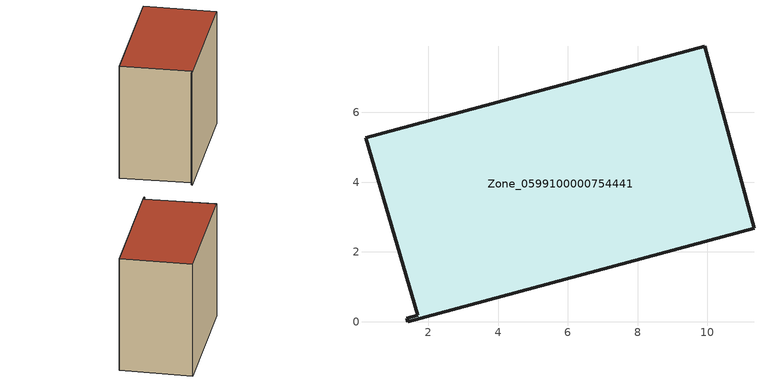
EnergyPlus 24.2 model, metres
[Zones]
Zone_0599100000754441
 floor ground (C_G): 1.7,0.18 0.2,5.27 9.93,7.9 11.34,2.68 1.41,0 1.38,0.09 z0.69
 wall outside (C_F): 1.41,0 11.34,2.68 9.93,7.9 0.2,5.27 1.7,0.18 1.38,0.09 1.41,0 z0.69:9.7
 roof outside (C_R): 1.7,0.18 1.38,0.09 1.41,0 11.34,2.68 9.93,7.9 0.2,5.27 z9.7
[BUILDING]
Pand.0599100000754441: North Axis=0; Terrain=City; Loads Convergence Tolerance Value=0.04; Temperature Convergence Tolerance Value=0.4; Solar Distribution=FullExterior; Maximum Number of Warmup Days=25; Minimum Number of Warmup Days=1
[Site:Location]
Rotterdam.The.Hague.AP_ZH_NLD Design_Conditions: Latitude=51.96; Longitude=4.45; Time Zone=1; Elevation=-4.5
[SITE:GROUNDTEMPERATURE:BUILDINGSURFACE]
18, 18, 18, 18, 18, 18, 18, 18, 18, 18, 18, 18
[MATERIAL] Thermal Absorptance=0.9; Solar Absorptance=0.7; Visible Absorptance=0.7
Name | Roughness | Thickness | Conductivity | Density | Specific Heat
G.TI.2006-2014 | MediumSmooth | 0.15 | 0.06 | 540 | 1210
F.TI.2006-2014 | Rough | 0.3 | 0.12 | 1920 | 840
R.TI.2006-2014 | MediumRough | 0.2 | 0.08 | 1500 | 1000
[CONSTRUCTION]
C_G: G.TI.2006-2014
C_F: F.TI.2006-2014
C_R: R.TI.2006-2014
[ZONE]
Zone_0599100000754441: Type=1; Multiplier=1; Ceiling Height=Autocalculate; Volume=Autocalculate; Floor Area=autocalculate; Part of Total Floor Area=Yes
[ZONEINFILTRATION:DESIGNFLOWRATE]
Infil_Zone_0599100000754441: Zone or ZoneList or Space or SpaceList=Zone_0599100000754441; Schedule=AlwaysOn; Design Flow Rate Calculation Method=Flow/Area; Flow Rate per Floor Area=0.0015; Constant Term Coefficient=1; Temperature Term Coefficient=0; Velocity Term Coefficient=0; Velocity Squared Term Coefficient=0
[HVACTEMPLATE:ZONE:IDEALLOADSAIRSYSTEM]
Zone_0599100000754441: Maximum Heating Supply Air Temperature=50; Minimum Cooling Supply Air Temperature=13; Maximum Heating Supply Air Humidity Ratio=0.0156; Minimum Cooling Supply Air Humidity Ratio=0.0077; Heating Limit=NoLimit; Cooling Limit=NoLimit; Dehumidification Control Type=ConstantSensibleHeatRatio; Cooling Sensible Heat Ratio=0.7; Dehumidification Setpoint=60; Humidification Control Type=None; Humidification Setpoint=30; Outdoor Air Method=None; Outdoor Air Flow Rate per Person=0.00944; Outdoor Air Flow Rate per Zone Floor Area=0; Outdoor Air Flow Rate per Zone=0; Demand Controlled Ventilation Type=None; Outdoor Air Economizer Type=NoEconomizer; Heat Recovery Type=None; Sensible Heat Recovery Effectiveness=0.7; Latent Heat Recovery Effectiveness=0.65
[ZONECONTROL:THERMOSTAT]
ThermostatControl_Zone_0599100000754441: Zone or ZoneList=Zone_0599100000754441; Control Type Schedule=DualSetpointControlType; Control 1=Thermostat_Zone_0599100000754441; Temperature Difference Between Cutout And Setpoint=0
[THERMOSTATSETPOINT:DUALSETPOINT]
Thermostat_Zone_0599100000754441: Heating Setpoint Temperature Schedule=HeatingSetpoint_Zone_0599100000754441; Cooling Setpoint Temperature Schedule=CoolingSetpoint_Zone_0599100000754441
[SCHEDULE:COMPACT]
HeatingSetpoint_Zone_0599100000754441: Through: 12/31, For: AllDays, Until: 24:00, 21
CoolingSetpoint_Zone_0599100000754441: Through: 12/31, For: AllDays, Until: 24:00, 24
DualSetpointControlType: Through: 12/31, For: AllDays, Until: 24:00, 4
AlwaysOn: Through: 12/31, For: AllDays, Until: 24:00, 1
